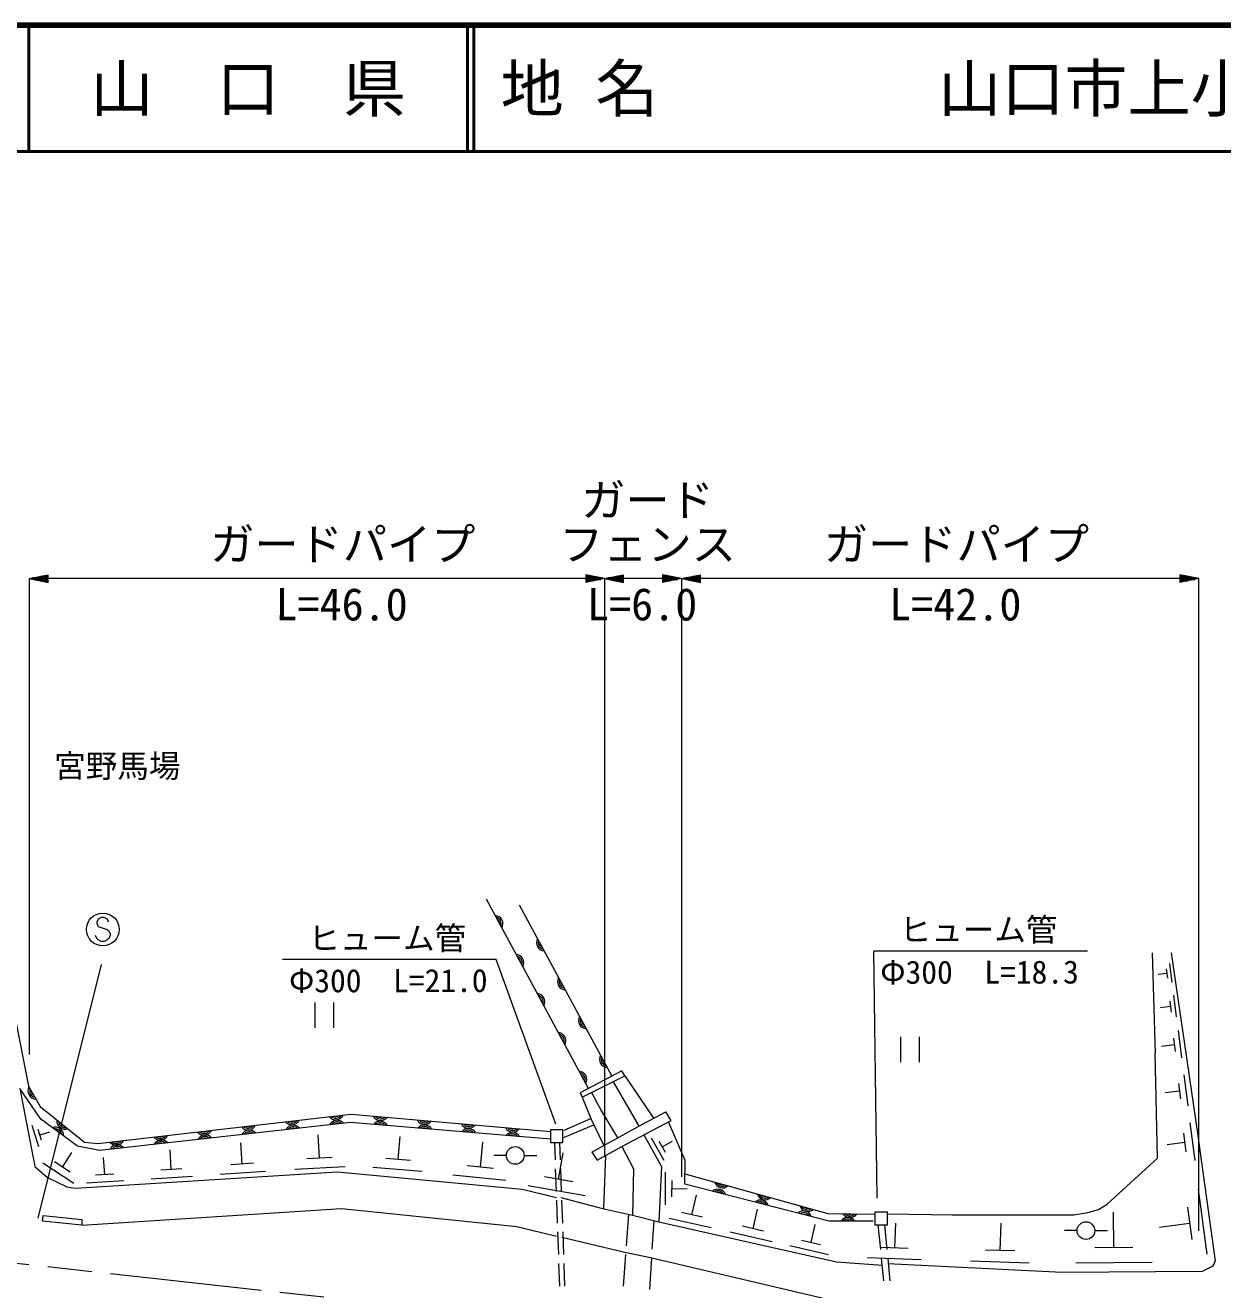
# Model space of a CAD drawing. Units: millimetres, scale not verified. Extents: x 40000 to 680000, y 20000 to 380000.
# Drawn here: x 332732 to 427563, y 279871 to 380000 of the extents above; entities that cross this region are included whole.
import ezdxf
from ezdxf.enums import TextEntityAlignment as Align

# ---------------------------------------------------------------- set-up
doc = ezdxf.new("R2010")
doc.units = ezdxf.units.MM
doc.header["$LTSCALE"] = 1000
doc.linetypes.add('CHAIN', pattern=[18.5, 12, -1.5, 3.5, -1.5])
for name, color, linetype, lineweight in [('M-BGD', 7, 'Continuous', 13), ('M-BMK', 2, 'CHAIN', 13), ('M-STR-HTXT', 7, 'Continuous', 13), ('M-STR-STR1', 1, 'Continuous', 13), ('M-STR-STRC', 7, 'Continuous', 13), ('M-TTL', 2, 'Continuous', 140), ('M-TTL-LINE', 7, 'Continuous', 50)]:
    doc.layers.add(name, color=color, linetype=linetype, lineweight=lineweight)
doc.layers.add('M-BMK-HTXT', color=7, linetype='Continuous')
doc.layers.add('M-TTL-TXT', color=7, linetype='Continuous')
doc.styles.add('ＭＳ ゴシック', font='')
doc.styles.get('ＭＳ ゴシック').set_extended_font_data('MS Gothic')

msp = doc.modelspace()

# ---------------------------------------------------------------- linework, layer by layer
at = {"layer": 'M-BGD'}
for p, q in [((377330, 295804), (369255, 310793)), ((371843, 310350), (379179, 296772)), ((421963, 306550), (422217, 298591)), ((423487, 306550), (425603, 292072)), ((423344, 305704), (423535, 304211)), ((423141, 304919), (422444, 304829)), ((423093, 305293), (423189, 304546)), ((355656, 302605), (355656, 300605)), ((357156, 300605), (357156, 302605)), ((423377, 302721), (423487, 301861)), ((423666, 303195), (423886, 301476)), ((423432, 302291), (422630, 302188)), ((424025, 300393), (424302, 298239)), ((402043, 299895), (402043, 297895)), ((403543, 297895), (403543, 299895)), ((423664, 299799), (423802, 298723)), ((422386, 290294), (422217, 298591)), ((423733, 299261), (422728, 299131)), ((379987, 297194), (376668, 295457)), ((376835, 295120), (380222, 296813)), ((380222, 296813), (379987, 297194)), ((380222, 296813), (382492, 293450)), ((424476, 296885), (424790, 294436)), ((332301, 295797), (333486, 289617)), ((376668, 295457), (376835, 295120)), ((377584, 295494), (378359, 294019)), ((379283, 296344), (381323, 292834)), ((424143, 295598), (423000, 295450)), ((424064, 296210), (424222, 294985)), ((376835, 295120), (377513, 293427)), ((375396, 292495), (377513, 293427)), ((377513, 293427), (377767, 292919)), ((378359, 294019), (379629, 291903)), ((381323, 292834), (383461, 293961)), ((383879, 293279), (383461, 293961)), ((333794, 291186), (333277, 292879)), ((334003, 291713), (333744, 292559)), ((333874, 292136), (334663, 292378)), ((375311, 291903), (377767, 292919)), ((377601, 290768), (381323, 292834)), ((377767, 292919), (378513, 291347)), ((379968, 291225), (383879, 293279)), ((384992, 290091), (383664, 293166)), ((424963, 293085), (425345, 290113)), ((349909, 289824), (349802, 291496)), ((356037, 290286), (355934, 292147)), ((362264, 290180), (362409, 292001)), ((368772, 289578), (368966, 291543)), ((374636, 291541), (374685, 290149)), ((375048, 291541), (375097, 290149)), ((381709, 292139), (383107, 289628)), ((383317, 290100), (382332, 291862)), ((383423, 290738), (382930, 291619)), ((383177, 291178), (383999, 291639)), ((424560, 291523), (423173, 291343)), ((424464, 292266), (424655, 290780)), ((425603, 292072), (425857, 290125)), ((335671, 289584), (336427, 290731)), ((344297, 289400), (344198, 290939)), ((370835, 290505), (369835, 290505)), ((372235, 290505), (373235, 290505)), ((374971, 288604), (375338, 290704)), ((377601, 290768), (378024, 290117)), ((378024, 290117), (379968, 291225)), ((378680, 290490), (378514, 286299)), ((379968, 291225), (380899, 289447)), ((333486, 289617), (334502, 288770)), ((336575, 288282), (334119, 289904)), ((336285, 289179), (335057, 289990)), ((339019, 288981), (338931, 290352)), ((345121, 289452), (343472, 289347)), ((350805, 289880), (349013, 289767)), ((358075, 289597), (354086, 289380)), ((357034, 290341), (355040, 290232)), ((364153, 289243), (360250, 289556)), ((363240, 290102), (361289, 290258)), ((369825, 289473), (367720, 289683)), ((374709, 289449), (374772, 287650)), ((375122, 289449), (375184, 287650)), ((380899, 289447), (380810, 285768)), ((383107, 289628), (382915, 285255)), ((384955, 288217), (384992, 290091)), ((418407, 286653), (422386, 290294)), ((425857, 290125), (426958, 282166)), ((334502, 288770), (336026, 288008)), ((336703, 287923), (357447, 289193)), ((340525, 288487), (337588, 288301)), ((339754, 289028), (338285, 288935)), ((345987, 288844), (342689, 288636)), ((351747, 289220), (348162, 288994)), ((357447, 289193), (372094, 287839)), ((370793, 288526), (366583, 288945)), ((376096, 288407), (373847, 288801)), ((383424, 286580), (383442, 289175)), ((383948, 287225), (383956, 288522)), ((336026, 288008), (336703, 287923)), ((372094, 287839), (374803, 287161)), ((377062, 287310), (372564, 288099)), ((383952, 287874), (385163, 287867)), ((425615, 287822), (426310, 282695)), ((374797, 286951), (374859, 285152)), ((375142, 287161), (378444, 286315)), ((375209, 286951), (375272, 285152)), ((385527, 285804), (385879, 287357)), ((417729, 286230), (418407, 286653)), ((424764, 286402), (425111, 283838)), ((334103, 285292), (334135, 285735)), ((334135, 285735), (337222, 285437)), ((337219, 284980), (357785, 286315)), ((337222, 285437), (337219, 284980)), ((357785, 286315), (371671, 284875)), ((378444, 286315), (380810, 285768)), ((380810, 285768), (382915, 285255)), ((387039, 284760), (383712, 285517)), ((386359, 285615), (384695, 285994)), ((390368, 284702), (390720, 286255)), ((401050, 285891), (406130, 285807)), ((406130, 285807), (415782, 285807)), ((415782, 285807), (416883, 285976)), ((416883, 285976), (417729, 286230)), ((418943, 283195), (418916, 286005)), ((337219, 284980), (334103, 285292)), ((371671, 284875), (374803, 284113)), ((374884, 284452), (374947, 282653)), ((375296, 284452), (375359, 282653)), ((382915, 285255), (396986, 282081)), ((391880, 283658), (388553, 284416)), ((391200, 284513), (389536, 284892)), ((394957, 283601), (395281, 285028)), ((400263, 285017), (400454, 283051)), ((400773, 285017), (400964, 283051)), ((401586, 283167), (401667, 285152)), ((409949, 282978), (410017, 285148)), ((416034, 284549), (415034, 284549)), ((417434, 284549), (418434, 284549)), ((424937, 285120), (422545, 284793)), ((375227, 284029), (380222, 282843)), ((395721, 283427), (394193, 283775)), ((380222, 282843), (382254, 282420)), ((382254, 282420), (396271, 279116)), ((396346, 282642), (393290, 283337)), ((403676, 282228), (399424, 282406)), ((402649, 283123), (400523, 283212)), ((411111, 282940), (408786, 283015)), ((420449, 283208), (417437, 283181)), ((374971, 281954), (375034, 280155)), ((375383, 281954), (375446, 280155)), ((396986, 282081), (400627, 281827)), ((400521, 282354), (400695, 280563)), ((401031, 282354), (401205, 280563)), ((414851, 281235), (401050, 281912)), ((412244, 281973), (407594, 282123)), ((421966, 282017), (415942, 281963)), ((426789, 281743), (425942, 281319)), ((426958, 282166), (426789, 281743)), ((425942, 281319), (414851, 281235))]:
    msp.add_line(p, q, dxfattribs=at)
for points in [[(329537, 313531), (332987, 295983), (333901, 294367), (337415, 291565), (338484, 291446)], [(374325, 291785), (358495, 293111), (338611, 290893), (336854, 291232), (333969, 293364), (332301, 295797)], [(338484, 291446), (358553, 293767), (374325, 292393)], [(384966, 289046), (396299, 285903), (400021, 285865)], [(399888, 285297), (396402, 285297), (384955, 288217)]]:
    msp.add_lwpolyline(points, dxfattribs=at)
for points in [[(375315, 292531), (374325, 292531), (374325, 291541), (375315, 291541)], [(401011, 286007), (400021, 286007), (400021, 285017), (401011, 285017)]]:
    msp.add_lwpolyline(points, close=True, dxfattribs=at)
for centre in [(371535, 290505), (416734, 284549)]:
    msp.add_circle(centre, 700, dxfattribs=at)
for centre, radius, start, end in [((369904, 308841), 654, 331.09286, 85.5347), ((369904, 308841), 523, 340.9041, 75.72346), ((369904, 308841), 392, 2.78055, 53.84701), ((373866, 307351), 654, 151.16089, 265.60273), ((373866, 307351), 523, 160.97213, 255.79149), ((371564, 305760), 654, 331.09286, 85.5347), ((373866, 307351), 392, 182.84858, 233.91504), ((371564, 305760), 523, 340.9041, 75.72346), ((371564, 305760), 392, 2.78055, 53.84701), ((375530, 304272), 654, 151.16089, 265.60273), ((375530, 304272), 523, 160.97213, 255.79149), ((375530, 304272), 392, 182.84858, 233.91504), ((373224, 302679), 654, 331.09286, 85.5347), ((373224, 302679), 523, 340.9041, 75.72346), ((373224, 302679), 392, 2.78055, 53.84701), ((377193, 301193), 654, 151.16089, 265.60273), ((377193, 301193), 523, 160.97213, 255.79149), ((377193, 301193), 392, 182.84858, 233.91504), ((374884, 299597), 654, 331.09286, 85.5347), ((374884, 299597), 523, 340.9041, 75.72346), ((374884, 299597), 392, 2.78055, 53.84701), ((378857, 298113), 654, 151.16089, 265.60273), ((378857, 298113), 523, 160.97213, 255.79149), ((378857, 298113), 392, 182.84858, 233.91504), ((376544, 296516), 654, 331.09286, 85.5347), ((376544, 296516), 523, 340.9041, 75.72346), ((376544, 296516), 392, 2.78055, 53.84701), ((333599, 295621), 654, 152.26485, 266.70669), ((333599, 295621), 523, 162.07609, 256.89545), ((333599, 295621), 392, 183.95254, 235.019), ((357318, 293981), 654, 219.37682, 333.81866), ((357318, 293981), 523, 229.18806, 324.00742), ((357318, 293981), 392, 251.06451, 302.13097), ((360873, 293921), 654, 207.7999, 322.24174), ((360873, 293921), 523, 217.61114, 312.4305), ((360873, 293921), 392, 239.48759, 290.55405), ((335104, 292086), 654, 356.34849, 110.79033), ((335104, 292086), 523, 6.15973, 100.97909), ((335104, 292086), 392, 28.03618, 79.10264), ((335889, 293235), 654, 174.2161, 288.65794), ((335889, 293235), 523, 184.02734, 278.8467), ((335889, 293235), 392, 205.90379, 256.97025), ((346887, 292775), 654, 219.37682, 333.81866), ((346887, 292775), 523, 229.18806, 324.00742), ((346887, 292775), 392, 251.06451, 302.13097), ((350364, 293177), 654, 219.37682, 333.81866), ((350470, 291860), 654, 39.14235, 153.58419), ((350364, 293177), 523, 229.18806, 324.00742), ((350470, 291860), 523, 48.95359, 143.77295), ((350364, 293177), 392, 251.06451, 302.13097), ((353841, 293579), 654, 219.37682, 333.81866), ((353948, 292247), 654, 39.14235, 153.58419), ((353841, 293579), 523, 229.18806, 324.00742), ((353948, 292247), 523, 48.95359, 143.77295), ((353841, 293579), 392, 251.06451, 302.13097), ((353948, 292247), 392, 70.83004, 121.8965), ((357426, 292635), 654, 39.14235, 153.58419), ((357426, 292635), 523, 48.95359, 143.77295), ((357426, 292635), 392, 70.83004, 121.8965), ((360842, 292559), 654, 27.99107, 142.43291), ((360842, 292559), 523, 37.80231, 132.62167), ((360842, 292559), 392, 59.67876, 110.74522), ((364359, 293617), 654, 207.7999, 322.24174), ((364330, 292267), 654, 27.99107, 142.43291), ((364359, 293617), 523, 217.61114, 312.4305), ((364330, 292267), 523, 37.80231, 132.62167), ((364359, 293617), 392, 239.48759, 290.55405), ((364330, 292267), 392, 59.67876, 110.74522), ((367846, 293313), 654, 207.7999, 322.24174), ((367818, 291974), 654, 27.99107, 142.43291), ((367846, 293313), 523, 217.61114, 312.4305), ((367818, 291974), 523, 37.80231, 132.62167), ((367846, 293313), 392, 239.48759, 290.55405), ((371333, 293009), 654, 207.7999, 322.24174), ((371333, 293009), 523, 217.61114, 312.4305), ((371333, 293009), 392, 239.48759, 290.55405), ((339934, 291970), 654, 219.37682, 333.81866), ((339934, 291970), 523, 229.18806, 324.00742), ((339934, 291970), 392, 251.06451, 302.13097), ((343411, 292372), 654, 219.37682, 333.81866), ((343513, 291084), 654, 39.14235, 153.58419), ((343411, 292372), 523, 229.18806, 324.00742), ((343513, 291084), 523, 48.95359, 143.77295), ((343411, 292372), 392, 251.06451, 302.13097), ((343513, 291084), 392, 70.83004, 121.8965), ((346991, 291472), 654, 39.14235, 153.58419), ((346991, 291472), 523, 48.95359, 143.77295), ((346991, 291472), 392, 70.83004, 121.8965), ((350470, 291860), 392, 70.83004, 121.8965), ((367818, 291974), 392, 59.67876, 110.74522), ((371306, 291682), 654, 27.99107, 142.43291), ((371306, 291682), 523, 37.80231, 132.62167), ((371306, 291682), 392, 59.67876, 110.74522), ((340034, 290696), 654, 39.14235, 153.58419), ((340034, 290696), 523, 48.95359, 143.77295), ((340034, 290696), 392, 70.83004, 121.8965), ((387951, 288586), 654, 197.28089, 311.72273), ((387580, 287182), 654, 18.46819, 132.91003), ((387580, 287182), 523, 28.27943, 123.09879), ((387951, 288586), 523, 207.09213, 301.91149), ((387580, 287182), 392, 50.15588, 101.22234), ((387951, 288586), 392, 228.96858, 280.03504), ((391324, 287650), 654, 197.28089, 311.72273), ((391324, 287650), 523, 207.09213, 301.91149), ((390971, 286317), 654, 18.46819, 132.91003), ((390971, 286317), 523, 28.27943, 123.09879), ((390971, 286317), 392, 50.15588, 101.22234), ((391324, 287650), 392, 228.96858, 280.03504), ((394697, 286715), 654, 197.28089, 311.72273), ((394697, 286715), 523, 207.09213, 301.91149), ((394697, 286715), 392, 228.96858, 280.03504), ((394363, 285452), 654, 18.46819, 132.91003), ((394363, 285452), 523, 28.27943, 123.09879), ((394363, 285452), 392, 50.15588, 101.22234), ((397888, 284943), 654, 32.77908, 147.22092), ((398042, 286240), 654, 212.19316, 326.635), ((397888, 284943), 523, 42.59032, 137.40968), ((398042, 286240), 523, 222.0044, 316.82376), ((398042, 286240), 392, 243.88085, 294.94731), ((397888, 284943), 392, 64.46677, 115.53323)]:
    msp.add_arc(centre, radius, start, end, dxfattribs=at)
at = {"layer": 'M-BMK'}
msp.add_line((265923, 289212), (363463, 278525), dxfattribs=at)
at = {"layer": 'M-STR-HTXT'}
for p, q in [((333034, 336181), (334534, 336481)), ((334534, 335881), (334534, 336481)), ((378615, 336181), (377115, 336481)), ((377115, 336481), (377115, 335881)), ((378615, 336181), (380115, 336481)), ((380115, 335881), (380115, 336481)), ((384708, 336181), (383208, 336481)), ((383208, 336481), (383208, 335881)), ((384708, 336181), (386208, 336481)), ((386208, 335881), (386208, 336481)), ((425662, 336181), (424162, 336481)), ((424162, 336481), (424162, 335881)), ((333034, 336181), (334534, 335881)), ((333034, 336181), (334534, 336181)), ((333034, 336181), (333034, 298507)), ((334534, 336241), (333334, 336241)), ((334534, 336121), (333334, 336121)), ((333634, 336301), (334534, 336301)), ((333634, 336061), (334534, 336061)), ((334534, 336361), (333934, 336361)), ((334534, 336001), (333934, 336001)), ((334234, 336421), (334534, 336421)), ((334234, 335941), (334534, 335941)), ((377115, 336181), (334534, 336181)), ((377415, 336421), (377115, 336421)), ((377115, 336361), (377715, 336361)), ((378015, 336301), (377115, 336301)), ((377115, 336241), (378315, 336241)), ((378615, 336181), (377115, 335881)), ((378615, 336181), (377115, 336181)), ((377115, 336121), (378315, 336121)), ((378015, 336061), (377115, 336061)), ((377115, 336001), (377715, 336001)), ((377415, 335941), (377115, 335941)), ((378615, 336181), (380115, 335881)), ((378615, 336181), (380115, 336181)), ((378615, 336181), (378615, 290453)), ((380115, 336241), (378915, 336241)), ((380115, 336121), (378915, 336121)), ((379215, 336301), (380115, 336301)), ((379215, 336061), (380115, 336061)), ((380115, 336361), (379515, 336361)), ((380115, 336001), (379515, 336001)), ((379815, 336421), (380115, 336421)), ((379815, 335941), (380115, 335941)), ((383208, 336181), (380115, 336181)), ((383508, 336421), (383208, 336421)), ((383208, 336361), (383808, 336361)), ((384108, 336301), (383208, 336301)), ((383208, 336241), (384408, 336241)), ((384708, 336181), (383208, 335881)), ((384708, 336181), (383208, 336181)), ((383208, 336121), (384408, 336121)), ((384108, 336061), (383208, 336061)), ((383208, 336001), (383808, 336001)), ((383508, 335941), (383208, 335941)), ((384708, 336181), (386208, 335881)), ((384708, 336181), (386208, 336181)), ((384708, 336181), (384708, 288812)), ((386208, 336241), (385008, 336241)), ((386208, 336121), (385008, 336121)), ((385308, 336301), (386208, 336301)), ((385308, 336061), (386208, 336061)), ((386208, 336361), (385608, 336361)), ((386208, 336001), (385608, 336001)), ((385908, 336421), (386208, 336421)), ((385908, 335941), (386208, 335941)), ((424162, 336181), (386208, 336181)), ((424462, 336421), (424162, 336421)), ((424162, 336361), (424762, 336361)), ((425062, 336301), (424162, 336301)), ((424162, 336241), (425362, 336241)), ((425662, 336181), (424162, 335881)), ((425662, 336181), (424162, 336181)), ((424162, 336121), (425362, 336121)), ((425062, 336061), (424162, 336061)), ((424162, 336001), (424762, 336001)), ((424462, 335941), (424162, 335941)), ((425662, 284542), (425662, 336181)), ((416851, 306692), (399935, 306688)), ((400198, 287121), (399935, 306688)), ((370025, 306017), (353110, 306012)), ((374739, 292989), (370025, 306017))]:
    msp.add_line(p, q, dxfattribs=at)
at = {"layer": 'M-STR-STR1'}
for p, q in [((380513, 285837), (380329, 283352)), ((382503, 285355), (382359, 283070)), ((380278, 282654), (380093, 280161)), ((382315, 282371), (382158, 279876))]:
    msp.add_line(p, q, dxfattribs=at)
at = {"layer": 'M-STR-STRC'}
for p, q in [((338515, 309225), (338397, 308989)), ((338397, 308989), (338397, 308871)), ((338397, 308871), (338515, 308634)), ((338752, 309343), (338515, 309225)), ((338515, 308634), (339224, 308398)), ((338988, 309343), (338752, 309343)), ((339224, 309225), (338988, 309343)), ((339343, 308989), (339224, 309225)), ((339224, 308398), (339343, 308280)), ((338397, 307689), (338279, 307925)), ((338515, 307571), (338397, 307689)), ((338752, 307452), (338515, 307571)), ((338988, 307452), (338752, 307452)), ((339224, 307571), (338988, 307452)), ((339343, 307689), (339224, 307571)), ((339343, 308280), (339461, 308043)), ((339461, 307925), (339343, 307689)), ((339461, 308043), (339461, 307925)), ((338742, 305619), (333738, 285526))]:
    msp.add_line(p, q, dxfattribs=at)
msp.add_circle((338870, 308398), 1300, dxfattribs=at)
at = {"layer": 'M-TTL'}
msp.add_line((680000, 380000), (40000, 380000), dxfattribs=at)
at = {"layer": 'M-TTL-LINE'}
for p, q in [((333000, 380000), (333000, 370000)), ((367750, 380000), (367750, 370000)), ((368250, 380000), (368250, 370000)), ((40000, 370000), (680000, 370000))]:
    msp.add_line(p, q, dxfattribs=at)

# ---------------------------------------------------------------- texts
at = {"layer": 'M-BMK-HTXT', "style": 'ＭＳ ゴシック'}
msp.add_text('宮野馬場', height=1833, dxfattribs=at).set_placement((340018, 321350), align=Align.MIDDLE_CENTER)
at = {"layer": 'M-STR-HTXT', "style": 'ＭＳ ゴシック'}
for s, p in [('ガード', (382010, 340351)), ('フェンス', (382010, 336851))]:
    msp.add_text(s, height=2566, dxfattribs=at).set_placement(p, align=Align.BOTTOM_CENTER)
for p in [(347376, 336851), (395978, 336851)]:
    msp.add_text('ガードパイプ', height=2566, dxfattribs=at).set_placement(p, align=Align.BOTTOM_LEFT)
for s, p in [('L=46.0', (352543, 332113)), ('L=6.0', (377214, 332113)), ('L=42.0', (401145, 332113))]:
    msp.add_text(s, height=2566, rotation=359.903, dxfattribs=at).set_placement(p, align=Align.BOTTOM_LEFT)
for s, p in [('ヒューム管', (408224, 308381)), ('ヒューム管', (361399, 307705)), ('Φ300\u3000L=18.3', (408305, 305023)), ('Φ300\u3000L=21.0', (361480, 304347))]:
    msp.add_text(s, height=1833, rotation=0.078, dxfattribs=at).set_placement(p, align=Align.MIDDLE_CENTER)
at = {"layer": 'M-TTL-TXT', "style": 'ＭＳ ゴシック'}
msp.add_text('山\u3000口\u3000県', height=3666, dxfattribs=at).set_placement((350375, 375000), align=Align.MIDDLE_CENTER)
for s, p in [('地 名', (370380, 375000)), ('山口市上小鯖', (405024, 375000))]:
    msp.add_text(s, height=3666, dxfattribs=at).set_placement(p, align=Align.MIDDLE_LEFT)

doc.saveas('drawing.dxf')
